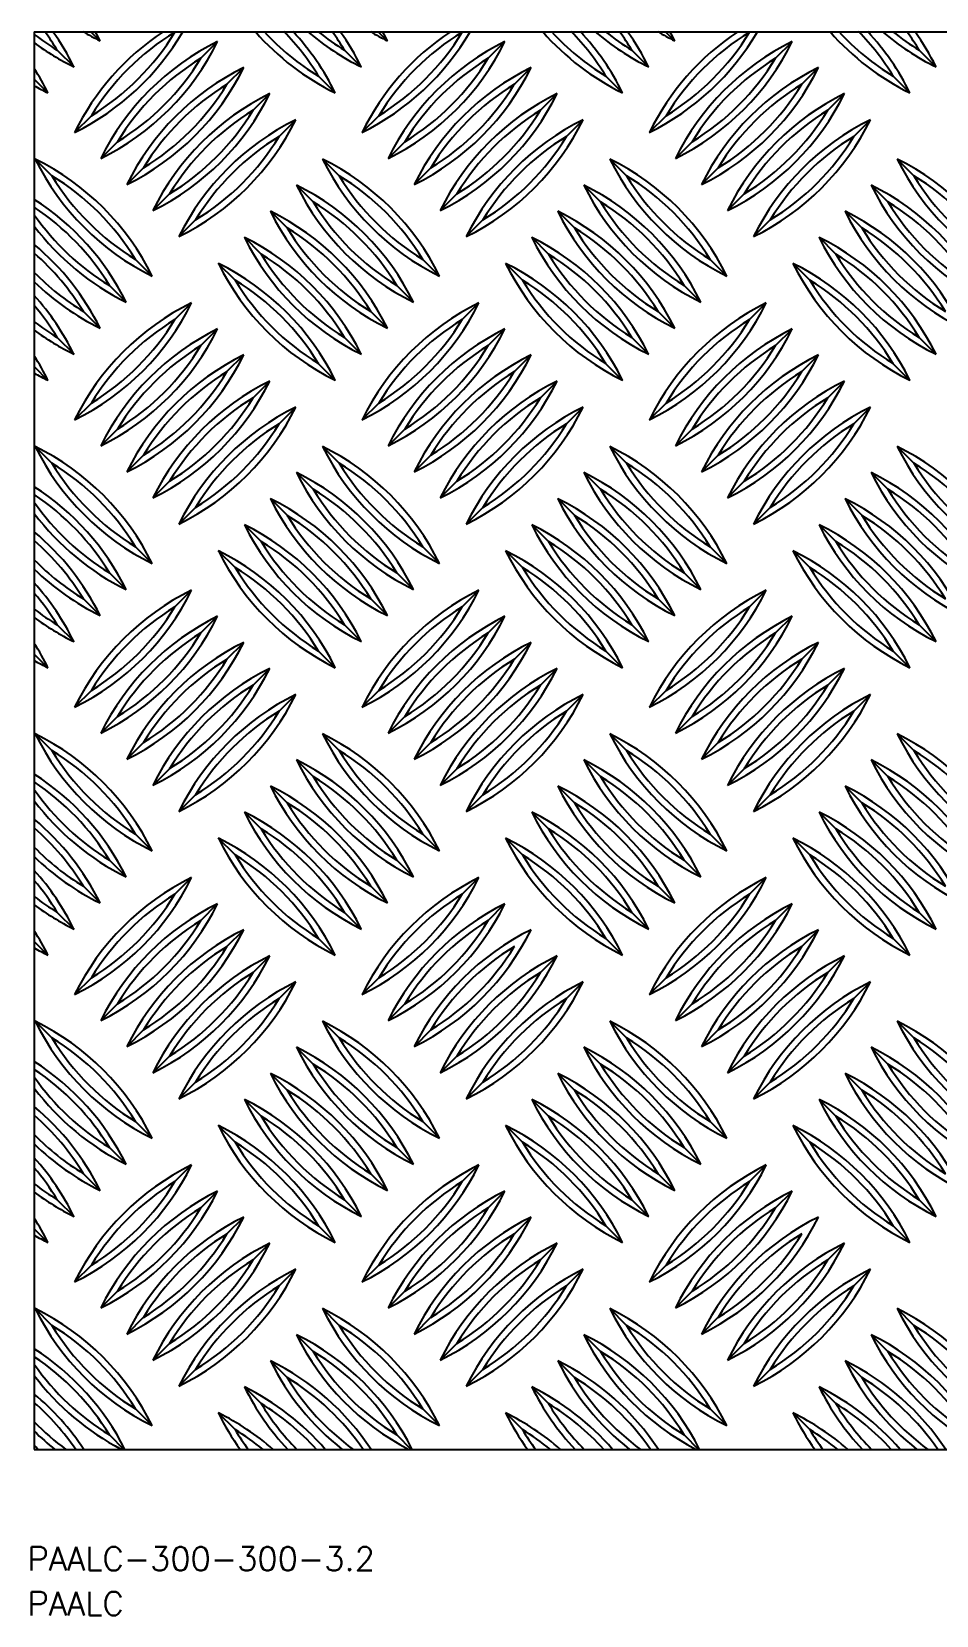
# Model space of a CAD drawing. Extents: x -1 to 434, y 80 to 415.
# Drawn here: x -0.6 to 190.9, y 79.7 to 414.8 of the extents above; entities that cross this region are included whole.
import ezdxf

# ---------------------------------------------------------------- set-up
doc = ezdxf.new("R2010")
doc.units = 0
doc.layers.get('0').update_dxf_attribs({"linetype": 'CONTINUOUS'})
doc.styles.get("Standard").update_dxf_attribs({"font": 'txt.shx', "bigfont": 'extfont2.shx'})

msp = doc.modelspace()

# ---------------------------------------------------------------- linework, layer by layer
at = {"color": 7, "linetype": 'CONTINUOUS'}
for p, q in [((-0.05, 414.77), (-0.05, 114.77)), ((-0.05, 414.77), (299.95, 414.77)), ((11.94, 414.77), (13.88, 412.83)), ((29.72, 414.67), (29.82, 414.77)), ((35.24, 409.16), (38.77, 412.69)), ((72.75, 414.77), (74.69, 412.83)), ((90.54, 414.67), (90.64, 414.77)), ((96.05, 409.16), (99.58, 412.69)), ((133.56, 414.77), (135.51, 412.83)), ((151.35, 414.67), (151.45, 414.77)), ((156.86, 409.16), (160.4, 412.69)), ((4.83, 410.85), (8.37, 407.32)), ((65.64, 410.85), (69.18, 407.32)), ((126.46, 410.85), (129.99, 407.32)), ((187.27, 410.85), (190.8, 407.32)), ((40.75, 403.64), (44.29, 407.18)), ((101.57, 403.64), (105.1, 407.18)), ((162.38, 403.64), (165.91, 407.18)), ((-0.05, 404.7), (2.85, 401.8)), ((60.13, 405.34), (63.66, 401.8)), ((120.94, 405.34), (124.47, 401.8)), ((181.75, 405.34), (185.29, 401.8)), ((46.27, 398.13), (49.8, 401.66)), ((107.08, 398.13), (110.62, 401.66)), ((167.89, 398.13), (171.43, 401.66)), ((12.04, 396.99), (8.51, 393.46)), ((51.79, 392.61), (55.32, 396.15)), ((72.85, 396.99), (69.32, 393.46)), ((112.6, 392.61), (116.13, 396.15)), ((133.67, 396.99), (130.13, 393.46)), ((173.41, 392.61), (176.94, 396.15)), ((17.56, 391.48), (14.02, 387.94)), ((78.37, 391.48), (74.84, 387.94)), ((139.18, 391.48), (135.65, 387.94)), ((3.7, 384.27), (0.17, 387.8)), ((23.07, 385.96), (19.54, 382.43)), ((64.51, 384.27), (60.98, 387.8)), ((83.89, 385.96), (80.35, 382.43)), ((125.32, 384.27), (121.79, 387.8)), ((144.7, 385.96), (141.16, 382.43)), ((186.13, 384.27), (182.6, 387.8)), ((59, 378.75), (55.46, 382.29)), ((119.81, 378.75), (116.27, 382.29)), ((180.62, 378.75), (177.08, 382.29)), ((28.59, 380.45), (25.06, 376.91)), ((89.4, 380.45), (85.87, 376.91)), ((150.21, 380.45), (146.68, 376.91)), ((53.48, 373.24), (49.95, 376.77)), ((114.29, 373.24), (110.76, 376.77)), ((175.1, 373.24), (171.57, 376.77)), ((34.1, 374.93), (30.57, 371.4)), ((94.92, 374.93), (91.38, 371.4)), ((155.73, 374.93), (152.19, 371.4)), ((47.96, 367.72), (44.43, 371.26)), ((108.78, 367.72), (105.24, 371.26)), ((169.59, 367.72), (166.05, 371.26)), ((21.38, 366.59), (24.91, 363.05)), ((42.45, 362.21), (38.91, 365.74)), ((82.19, 366.59), (85.73, 363.05)), ((103.26, 362.21), (99.73, 365.74)), ((143, 366.59), (146.54, 363.05)), ((164.07, 362.21), (160.54, 365.74)), ((15.86, 361.07), (19.4, 357.54)), ((76.68, 361.07), (80.21, 357.54)), ((137.49, 361.07), (141.02, 357.54)), ((10.35, 355.56), (13.88, 352.02)), ((29.72, 353.86), (33.26, 357.4)), ((71.16, 355.56), (74.69, 352.02)), ((90.54, 353.86), (94.07, 357.4)), ((131.97, 355.56), (135.51, 352.02)), ((151.35, 353.86), (154.88, 357.4)), ((35.24, 348.35), (38.77, 351.88)), ((96.05, 348.35), (99.58, 351.88)), ((156.86, 348.35), (160.4, 351.88)), ((4.83, 350.04), (8.37, 346.51)), ((65.64, 350.04), (69.18, 346.51)), ((126.46, 350.04), (129.99, 346.51)), ((187.27, 350.04), (190.8, 346.51)), ((40.75, 342.83), (44.29, 346.36)), ((101.57, 342.83), (105.1, 346.36)), ((162.38, 342.83), (165.91, 346.36)), ((-0.05, 343.89), (2.85, 340.99)), ((60.13, 344.52), (63.66, 340.99)), ((120.94, 344.52), (124.47, 340.99)), ((181.75, 344.52), (185.29, 340.99)), ((46.27, 337.32), (49.8, 340.85)), ((107.08, 337.32), (110.62, 340.85)), ((167.89, 337.32), (171.43, 340.85)), ((12.04, 336.18), (8.51, 332.65)), ((51.79, 331.8), (55.32, 335.33)), ((72.85, 336.18), (69.32, 332.65)), ((112.6, 331.8), (116.13, 335.33)), ((133.67, 336.18), (130.13, 332.65)), ((173.41, 331.8), (176.94, 335.33)), ((17.56, 330.67), (14.02, 327.13)), ((78.37, 330.67), (74.84, 327.13)), ((139.18, 330.67), (135.65, 327.13)), ((3.7, 323.46), (0.17, 326.99)), ((23.07, 325.15), (19.54, 321.62)), ((64.51, 323.46), (60.98, 326.99)), ((83.89, 325.15), (80.35, 321.62)), ((125.32, 323.46), (121.79, 326.99)), ((144.7, 325.15), (141.16, 321.62)), ((186.13, 323.46), (182.6, 326.99)), ((28.59, 319.63), (25.06, 316.1)), ((59, 317.94), (55.46, 321.47)), ((89.4, 319.63), (85.87, 316.1)), ((119.81, 317.94), (116.27, 321.47)), ((150.21, 319.63), (146.68, 316.1)), ((180.62, 317.94), (177.08, 321.47)), ((53.48, 312.43), (49.95, 315.96)), ((114.29, 312.43), (110.76, 315.96)), ((175.1, 312.43), (171.57, 315.96)), ((34.1, 314.12), (30.57, 310.59)), ((94.92, 314.12), (91.38, 310.59)), ((155.73, 314.12), (152.19, 310.59)), ((47.96, 306.91), (44.43, 310.44)), ((108.78, 306.91), (105.24, 310.44)), ((169.59, 306.91), (166.05, 310.44)), ((21.38, 305.78), (24.91, 302.24)), ((82.19, 305.78), (85.73, 302.24)), ((143, 305.78), (146.54, 302.24)), ((42.45, 301.39), (38.91, 304.93)), ((103.26, 301.39), (99.73, 304.93)), ((164.07, 301.39), (160.54, 304.93)), ((15.86, 300.26), (19.4, 296.73)), ((76.68, 300.26), (80.21, 296.73)), ((137.49, 300.26), (141.02, 296.73)), ((29.72, 293.05), (33.26, 296.58)), ((90.54, 293.05), (94.07, 296.58)), ((151.35, 293.05), (154.88, 296.58)), ((10.35, 294.74), (13.88, 291.21)), ((71.16, 294.74), (74.69, 291.21)), ((131.97, 294.74), (135.51, 291.21)), ((4.83, 289.23), (8.37, 285.7)), ((35.24, 287.54), (38.77, 291.07)), ((65.64, 289.23), (69.18, 285.7)), ((96.05, 287.54), (99.58, 291.07)), ((126.46, 289.23), (129.99, 285.7)), ((156.86, 287.54), (160.4, 291.07)), ((187.27, 289.23), (190.8, 285.7)), ((40.75, 282.02), (44.29, 285.55)), ((101.57, 282.02), (105.1, 285.55)), ((162.38, 282.02), (165.91, 285.55)), ((-0.05, 283.08), (2.85, 280.18)), ((60.13, 283.71), (63.66, 280.18)), ((120.94, 283.71), (124.47, 280.18)), ((181.75, 283.71), (185.29, 280.18)), ((46.27, 276.5), (49.8, 280.04)), ((107.08, 276.5), (110.62, 280.04)), ((167.89, 276.5), (171.43, 280.04)), ((12.04, 275.37), (8.51, 271.84)), ((72.85, 275.37), (69.32, 271.84)), ((133.67, 275.37), (130.13, 271.84)), ((51.79, 270.99), (55.32, 274.52)), ((112.6, 270.99), (116.13, 274.52)), ((173.41, 270.99), (176.94, 274.52)), ((17.56, 269.85), (14.02, 266.32)), ((78.37, 269.85), (74.84, 266.32)), ((139.18, 269.85), (135.65, 266.32)), ((3.7, 262.65), (0.17, 266.18)), ((64.51, 262.65), (60.98, 266.18)), ((125.32, 262.65), (121.79, 266.18)), ((186.13, 262.65), (182.6, 266.18)), ((23.07, 264.34), (19.54, 260.8)), ((83.89, 264.34), (80.35, 260.8)), ((144.7, 264.34), (141.16, 260.8)), ((28.59, 258.82), (25.06, 255.29)), ((59, 257.13), (55.46, 260.66)), ((89.4, 258.82), (85.87, 255.29)), ((119.81, 257.13), (116.27, 260.66)), ((150.21, 258.82), (146.68, 255.29)), ((180.62, 257.13), (177.08, 260.66)), ((53.48, 251.61), (49.95, 255.15)), ((114.29, 251.61), (110.76, 255.15)), ((175.1, 251.61), (171.57, 255.15)), ((34.1, 253.31), (30.57, 249.77)), ((94.92, 253.31), (91.38, 249.77)), ((155.73, 253.31), (152.19, 249.77)), ((47.96, 246.1), (44.43, 249.63)), ((108.78, 246.1), (105.24, 249.63)), ((169.59, 246.1), (166.05, 249.63)), ((21.38, 244.96), (24.91, 241.43)), ((82.19, 244.96), (85.73, 241.43)), ((143, 244.96), (146.54, 241.43)), ((42.45, 240.58), (38.91, 244.12)), ((103.26, 240.58), (99.73, 244.12)), ((164.07, 240.58), (160.54, 244.12)), ((15.86, 239.45), (19.4, 235.91)), ((76.68, 239.45), (80.21, 235.91)), ((137.49, 239.45), (141.02, 235.91)), ((29.72, 232.24), (33.26, 235.77)), ((90.54, 232.24), (94.07, 235.77)), ((151.35, 232.24), (154.88, 235.77)), ((10.35, 233.93), (13.88, 230.4)), ((71.16, 233.93), (74.69, 230.4)), ((131.97, 233.93), (135.51, 230.4)), ((4.83, 228.42), (8.37, 224.88)), ((35.24, 226.72), (38.77, 230.26)), ((65.64, 228.42), (69.18, 224.88)), ((96.05, 226.72), (99.58, 230.26)), ((126.46, 228.42), (129.99, 224.88)), ((156.86, 226.72), (160.4, 230.26)), ((187.27, 228.42), (190.8, 224.88)), ((40.75, 221.21), (44.29, 224.74)), ((162.38, 221.21), (165.91, 224.74)), ((-0.05, 222.27), (2.85, 219.37)), ((60.13, 222.9), (63.66, 219.37)), ((120.94, 222.9), (124.47, 219.37)), ((181.75, 222.9), (185.29, 219.37)), ((46.27, 215.69), (49.8, 219.23)), ((107.08, 215.69), (110.62, 219.23)), ((167.89, 215.69), (171.43, 219.23)), ((12.04, 214.56), (8.51, 211.02)), ((72.85, 214.56), (69.32, 211.02)), ((133.67, 214.56), (130.13, 211.02)), ((51.79, 210.18), (55.32, 213.71)), ((112.6, 210.18), (116.13, 213.71)), ((173.41, 210.18), (176.94, 213.71)), ((17.56, 209.04), (14.02, 205.51)), ((78.37, 209.04), (74.84, 205.51)), ((139.18, 209.04), (135.65, 205.51)), ((3.7, 201.83), (0.17, 205.37)), ((64.51, 201.83), (60.98, 205.37)), ((125.32, 201.83), (121.79, 205.37)), ((186.13, 201.83), (182.6, 205.37)), ((23.07, 203.53), (19.54, 199.99)), ((83.89, 203.53), (80.35, 199.99)), ((144.7, 203.53), (141.16, 199.99)), ((28.59, 198.01), (25.06, 194.48)), ((59, 196.32), (55.46, 199.85)), ((89.4, 198.01), (85.87, 194.48)), ((119.81, 196.32), (116.27, 199.85)), ((150.21, 198.01), (146.68, 194.48)), ((180.62, 196.32), (177.08, 199.85)), ((34.1, 192.5), (30.57, 188.96)), ((53.48, 190.8), (49.95, 194.34)), ((94.92, 192.5), (91.38, 188.96)), ((114.29, 190.8), (110.76, 194.34)), ((155.73, 192.5), (152.19, 188.96)), ((175.1, 190.8), (171.57, 194.34)), ((47.96, 185.29), (44.43, 188.82)), ((108.78, 185.29), (105.24, 188.82)), ((169.59, 185.29), (166.05, 188.82)), ((21.38, 184.15), (24.91, 180.62)), ((42.45, 179.77), (38.91, 183.31)), ((82.19, 184.15), (85.73, 180.62)), ((103.26, 179.77), (99.73, 183.31)), ((143, 184.15), (146.54, 180.62)), ((164.07, 179.77), (160.54, 183.31)), ((15.86, 178.64), (19.4, 175.1)), ((76.68, 178.64), (80.21, 175.1)), ((137.49, 178.64), (141.02, 175.1)), ((29.72, 171.43), (33.26, 174.96)), ((90.54, 171.43), (94.07, 174.96)), ((151.35, 171.43), (154.88, 174.96)), ((10.35, 173.12), (13.88, 169.59)), ((71.16, 173.12), (74.69, 169.59)), ((131.97, 173.12), (135.51, 169.59)), ((4.83, 167.61), (8.37, 164.07)), ((35.24, 165.91), (38.77, 169.45)), ((65.64, 167.61), (69.18, 164.07)), ((96.05, 165.91), (99.58, 169.45)), ((126.46, 167.61), (129.99, 164.07)), ((156.86, 165.91), (160.4, 169.45)), ((187.27, 167.61), (190.8, 164.07)), ((-0.05, 161.46), (2.85, 158.56)), ((40.75, 160.4), (44.29, 163.93)), ((60.13, 162.09), (63.66, 158.56)), ((101.57, 160.4), (105.1, 163.93)), ((120.94, 162.09), (124.47, 158.56)), ((181.75, 162.09), (185.29, 158.56)), ((46.27, 154.88), (49.8, 158.42)), ((107.08, 154.88), (110.62, 158.42)), ((167.89, 154.88), (171.43, 158.42)), ((12.04, 153.75), (8.51, 150.21)), ((51.79, 149.37), (55.32, 152.9)), ((72.85, 153.75), (69.32, 150.21)), ((112.6, 149.37), (116.13, 152.9)), ((133.67, 153.75), (130.13, 150.21)), ((173.41, 149.37), (176.94, 152.9)), ((17.56, 148.23), (14.02, 144.7)), ((78.37, 148.23), (74.84, 144.7)), ((139.18, 148.23), (135.65, 144.7)), ((3.7, 141.02), (0.17, 144.56)), ((64.51, 141.02), (60.98, 144.56)), ((125.32, 141.02), (121.79, 144.56)), ((186.13, 141.02), (182.6, 144.56)), ((23.07, 142.72), (19.54, 139.18)), ((83.89, 142.72), (80.35, 139.18)), ((144.7, 142.72), (141.16, 139.18)), ((59, 135.51), (55.46, 139.04)), ((119.81, 135.51), (116.27, 139.04)), ((180.62, 135.51), (177.08, 139.04)), ((28.59, 137.2), (25.06, 133.67)), ((89.4, 137.2), (85.87, 133.67)), ((150.21, 137.2), (146.68, 133.67)), ((34.1, 131.69), (30.57, 128.15)), ((53.48, 129.99), (49.95, 133.53)), ((94.92, 131.69), (91.38, 128.15)), ((114.29, 129.99), (110.76, 133.53)), ((155.73, 131.69), (152.19, 128.15)), ((175.1, 129.99), (171.57, 133.53)), ((47.96, 124.48), (44.43, 128.01)), ((108.78, 124.48), (105.24, 128.01)), ((169.59, 124.48), (166.05, 128.01)), ((21.38, 123.34), (24.91, 119.81)), ((42.45, 118.96), (38.91, 122.49)), ((82.19, 123.34), (85.73, 119.81)), ((103.26, 118.96), (99.73, 122.49)), ((143, 123.34), (146.54, 119.81)), ((164.07, 118.96), (160.54, 122.49)), ((15.86, 117.83), (18.92, 114.77)), ((76.68, 117.83), (79.73, 114.77)), ((137.49, 117.83), (140.54, 114.77)), ((-0.05, 114.77), (299.95, 114.77))]:
    msp.add_line(p, q, dxfattribs=at)
for centre, radius, start, end in [((32.3, 456), 52.85, 232.2584, 238.6832), ((32.3, 456), 54.25, 233.3943, 243.8184), ((-40.32, 383.38), 52.85, 31.3168, 36.4402), ((-40.32, 383.38), 54.25, 26.1816, 35.356), ((57.19, 369.52), 54.25, 123.4759, 153.8184), ((-15.43, 442.14), 54.25, 296.1816, 329.7019), ((37.82, 461.52), 54.25, 239.4997, 243.8184), ((57.19, 369.52), 52.85, 121.3168, 148.6832), ((-15.43, 442.14), 52.85, 301.3168, 328.6832), ((-34.8, 388.9), 54.25, 26.1816, 28.4891), ((62.71, 364.01), 54.25, 116.1816, 153.8184), ((-9.91, 436.63), 54.25, 296.1816, 333.8184), ((87.6, 450.49), 54.25, 221.1702, 243.8184), ((87.6, 450.49), 52.85, 222.5114, 238.6832), ((14.98, 377.87), 52.85, 31.3168, 44.294), ((14.98, 377.87), 54.25, 26.1816, 42.8686), ((93.12, 456), 54.25, 229.4609, 243.8184), ((93.12, 456), 52.85, 231.2691, 238.6832), ((20.49, 383.38), 52.85, 31.3168, 36.4402), ((20.49, 383.38), 54.25, 26.1816, 35.356), ((118.01, 369.52), 54.25, 123.4759, 153.8184), ((45.38, 442.14), 54.25, 296.1816, 329.7019), ((98.63, 461.52), 54.25, 239.4997, 243.8184), ((118.01, 369.52), 52.85, 121.3168, 148.6832), ((45.38, 442.14), 52.85, 301.3168, 328.6832), ((26.01, 388.9), 54.25, 26.1816, 28.4891), ((123.52, 364.01), 54.25, 116.1816, 153.8184), ((50.9, 436.63), 54.25, 296.1816, 333.8184), ((148.41, 450.49), 54.25, 221.1702, 243.8184), ((148.41, 450.49), 52.85, 222.5114, 238.6832), ((75.79, 377.87), 52.85, 31.3168, 44.294), ((75.79, 377.87), 54.25, 26.1816, 42.8686), ((153.93, 456), 54.25, 229.4609, 243.8184), ((153.93, 456), 52.85, 231.2691, 238.6832), ((81.3, 383.38), 52.85, 31.3168, 36.4402), ((81.3, 383.38), 54.25, 26.1816, 35.356), ((178.82, 369.52), 54.25, 123.4759, 153.8184), ((106.19, 442.14), 54.25, 296.1816, 329.7019), ((159.44, 461.52), 54.25, 239.4997, 243.8184), ((178.82, 369.52), 52.85, 121.3168, 148.6832), ((106.19, 442.14), 52.85, 301.3168, 328.6832), ((86.82, 388.9), 54.25, 26.1816, 28.4891), ((184.33, 364.01), 54.25, 116.1816, 153.8184), ((111.71, 436.63), 54.25, 296.1816, 333.8184), ((209.22, 450.49), 54.25, 221.1702, 243.8184), ((209.22, 450.49), 52.85, 222.5114, 238.6832), ((136.6, 377.87), 52.85, 31.3168, 44.294), ((136.6, 377.87), 54.25, 26.1816, 42.8686), ((214.74, 456), 54.25, 229.4609, 243.8184), ((214.74, 456), 52.85, 231.2691, 238.6832), ((142.12, 383.38), 52.85, 31.3168, 36.4402), ((142.12, 383.38), 54.25, 26.1816, 35.356), ((62.71, 364.01), 52.85, 121.3168, 148.6832), ((-9.91, 436.63), 52.85, 301.3168, 328.6832), ((123.52, 364.01), 52.85, 121.3168, 148.6832), ((50.9, 436.63), 52.85, 301.3168, 328.6832), ((184.33, 364.01), 52.85, 121.3168, 148.6832), ((111.71, 436.63), 52.85, 301.3168, 328.6832), ((-45.83, 377.87), 54.25, 26.1816, 32.4376), ((68.23, 358.49), 54.25, 116.1816, 153.8184), ((-4.4, 431.11), 54.25, 296.1816, 333.8184), ((129.04, 358.49), 54.25, 116.1816, 153.8184), ((56.41, 431.11), 54.25, 296.1816, 333.8184), ((189.85, 358.49), 54.25, 116.1816, 153.8184), ((117.23, 431.11), 54.25, 296.1816, 333.8184), ((26.79, 450.49), 54.25, 240.3539, 243.8184), ((68.23, 358.49), 52.85, 121.3168, 148.6832), ((-4.4, 431.11), 52.85, 301.3168, 328.6832), ((129.04, 358.49), 52.85, 121.3168, 148.6832), ((56.41, 431.11), 52.85, 301.3168, 328.6832), ((189.85, 358.49), 52.85, 121.3168, 148.6832), ((117.23, 431.11), 52.85, 301.3168, 328.6832), ((73.74, 352.98), 54.25, 116.1816, 153.8184), ((1.12, 425.6), 54.25, 296.1816, 333.8184), ((134.55, 352.98), 54.25, 116.1816, 153.8184), ((61.93, 425.6), 54.25, 296.1816, 333.8184), ((195.36, 352.98), 54.25, 116.1816, 153.8184), ((122.74, 425.6), 54.25, 296.1816, 333.8184), ((73.74, 352.98), 52.85, 121.3168, 148.6832), ((1.12, 425.6), 52.85, 301.3168, 328.6832), ((79.26, 347.46), 54.25, 116.1816, 153.8184), ((6.63, 420.08), 54.25, 296.1816, 333.8184), ((134.55, 352.98), 52.85, 121.3168, 148.6832), ((61.93, 425.6), 52.85, 301.3168, 328.6832), ((140.07, 347.46), 54.25, 116.1816, 153.8184), ((67.45, 420.08), 54.25, 296.1816, 333.8184), ((195.36, 352.98), 52.85, 121.3168, 148.6832), ((122.74, 425.6), 52.85, 301.3168, 328.6832), ((200.88, 347.46), 54.25, 116.1816, 153.8184), ((128.26, 420.08), 54.25, 296.1816, 333.8184), ((79.26, 347.46), 52.85, 121.3168, 148.6832), ((6.63, 420.08), 52.85, 301.3168, 328.6832), ((140.07, 347.46), 52.85, 121.3168, 148.6832), ((67.45, 420.08), 52.85, 301.3168, 328.6832), ((200.88, 347.46), 52.85, 121.3168, 148.6832), ((128.26, 420.08), 52.85, 301.3168, 328.6832), ((-23.77, 339.12), 54.25, 26.1816, 63.8184), ((48.85, 411.74), 54.25, 206.1816, 243.8184), ((37.04, 339.12), 54.25, 26.1816, 63.8184), ((109.66, 411.74), 54.25, 206.1816, 243.8184), ((97.85, 339.12), 54.25, 26.1816, 63.8184), ((170.47, 411.74), 54.25, 206.1816, 243.8184), ((158.66, 339.12), 54.25, 26.1816, 63.8184), ((231.28, 411.74), 54.25, 206.1816, 243.8184), ((-23.77, 339.12), 52.85, 31.3168, 58.6832), ((48.85, 411.74), 52.85, 211.3168, 238.6832), ((31.52, 333.6), 54.25, 26.1816, 63.8184), ((104.15, 406.22), 54.25, 206.1816, 243.8184), ((37.04, 339.12), 52.85, 31.3168, 58.6832), ((109.66, 411.74), 52.85, 211.3168, 238.6832), ((92.34, 333.6), 54.25, 26.1816, 63.8184), ((164.96, 406.22), 54.25, 206.1816, 243.8184), ((97.85, 339.12), 52.85, 31.3168, 58.6832), ((170.47, 411.74), 52.85, 211.3168, 238.6832), ((153.15, 333.6), 54.25, 26.1816, 63.8184), ((225.77, 406.22), 54.25, 206.1816, 243.8184), ((158.66, 339.12), 52.85, 31.3168, 58.6832), ((231.28, 411.74), 52.85, 211.3168, 238.6832), ((-29.29, 333.6), 54.25, 26.1816, 57.3855), ((31.52, 333.6), 52.85, 31.3168, 58.6832), ((104.15, 406.22), 52.85, 211.3168, 238.6832), ((92.34, 333.6), 52.85, 31.3168, 58.6832), ((164.96, 406.22), 52.85, 211.3168, 238.6832), ((153.15, 333.6), 52.85, 31.3168, 58.6832), ((225.77, 406.22), 52.85, 211.3168, 238.6832), ((-29.29, 333.6), 52.85, 31.3168, 56.4089), ((43.34, 406.22), 52.85, 214.8336, 238.6832), ((26.01, 328.08), 54.25, 26.1816, 63.8184), ((98.63, 400.71), 54.25, 206.1816, 243.8184), ((86.82, 328.08), 54.25, 26.1816, 63.8184), ((159.44, 400.71), 54.25, 206.1816, 243.8184), ((147.63, 328.08), 54.25, 26.1816, 63.8184), ((220.25, 400.71), 54.25, 206.1816, 243.8184), ((43.34, 406.22), 54.25, 216.9049, 243.8184), ((26.01, 328.08), 52.85, 31.3168, 58.6832), ((98.63, 400.71), 52.85, 211.3168, 238.6832), ((86.82, 328.08), 52.85, 31.3168, 58.6832), ((159.44, 400.71), 52.85, 211.3168, 238.6832), ((147.63, 328.08), 52.85, 31.3168, 58.6832), ((220.25, 400.71), 52.85, 211.3168, 238.6832), ((-34.8, 328.08), 54.25, 26.1816, 50.1598), ((20.49, 322.57), 54.25, 26.1816, 63.8184), ((93.12, 395.19), 54.25, 206.1816, 243.8184), ((81.3, 322.57), 54.25, 26.1816, 63.8184), ((153.93, 395.19), 54.25, 206.1816, 243.8184), ((142.12, 322.57), 54.25, 26.1816, 63.8184), ((214.74, 395.19), 54.25, 206.1816, 243.8184), ((-34.8, 328.08), 52.85, 31.3168, 48.8815), ((14.98, 317.05), 54.25, 26.1816, 63.8184), ((87.6, 389.68), 54.25, 206.1816, 243.8184), ((20.49, 322.57), 52.85, 31.3168, 58.6832), ((93.12, 395.19), 52.85, 211.3168, 238.6832), ((75.79, 317.05), 54.25, 26.1816, 63.8184), ((148.41, 389.68), 54.25, 206.1816, 243.8184), ((81.3, 322.57), 52.85, 31.3168, 58.6832), ((153.93, 395.19), 52.85, 211.3168, 238.6832), ((136.6, 317.05), 54.25, 26.1816, 63.8184), ((209.22, 389.68), 54.25, 206.1816, 243.8184), ((142.12, 322.57), 52.85, 31.3168, 58.6832), ((214.74, 395.19), 52.85, 211.3168, 238.6832), ((37.82, 400.71), 52.85, 224.2372, 238.6832), ((14.98, 317.05), 52.85, 31.3168, 58.6832), ((87.6, 389.68), 52.85, 211.3168, 238.6832), ((75.79, 317.05), 52.85, 31.3168, 58.6832), ((148.41, 389.68), 52.85, 211.3168, 238.6832), ((136.6, 317.05), 52.85, 31.3168, 58.6832), ((209.22, 389.68), 52.85, 211.3168, 238.6832), ((37.82, 400.71), 54.25, 225.7357, 243.8184), ((-40.32, 322.57), 54.25, 26.1816, 42.0713), ((-40.32, 322.57), 52.85, 31.3168, 40.3613), ((57.19, 308.71), 54.25, 116.1816, 153.8184), ((-15.43, 381.33), 54.25, 296.1816, 333.8184), ((118.01, 308.71), 54.25, 116.1816, 153.8184), ((45.38, 381.33), 54.25, 296.1816, 333.8184), ((178.82, 308.71), 54.25, 116.1816, 153.8184), ((106.19, 381.33), 54.25, 296.1816, 333.8184), ((32.3, 395.19), 52.85, 232.2584, 238.6832), ((57.19, 308.71), 52.85, 121.3168, 148.6832), ((-15.43, 381.33), 52.85, 301.3168, 328.6832), ((62.71, 303.19), 54.25, 116.1816, 153.8184), ((-9.91, 375.82), 54.25, 296.1816, 333.8184), ((118.01, 308.71), 52.85, 121.3168, 148.6832), ((45.38, 381.33), 52.85, 301.3168, 328.6832), ((123.52, 303.19), 54.25, 116.1816, 153.8184), ((50.9, 375.82), 54.25, 296.1816, 333.8184), ((178.82, 308.71), 52.85, 121.3168, 148.6832), ((106.19, 381.33), 52.85, 301.3168, 328.6832), ((184.33, 303.19), 54.25, 116.1816, 153.8184), ((111.71, 375.82), 54.25, 296.1816, 333.8184), ((32.3, 395.19), 54.25, 233.3943, 243.8184), ((-45.83, 317.05), 54.25, 26.1816, 32.4376), ((62.71, 303.19), 52.85, 121.3168, 148.6832), ((-9.91, 375.82), 52.85, 301.3168, 328.6832), ((68.23, 297.68), 54.25, 116.1816, 153.8184), ((-4.4, 370.3), 54.25, 296.1816, 333.8184), ((123.52, 303.19), 52.85, 121.3168, 148.6832), ((50.9, 375.82), 52.85, 301.3168, 328.6832), ((129.04, 297.68), 54.25, 116.1816, 153.8184), ((56.41, 370.3), 54.25, 296.1816, 333.8184), ((184.33, 303.19), 52.85, 121.3168, 148.6832), ((111.71, 375.82), 52.85, 301.3168, 328.6832), ((189.85, 297.68), 54.25, 116.1816, 153.8184), ((117.23, 370.3), 54.25, 296.1816, 333.8184), ((26.79, 389.68), 54.25, 240.3539, 243.8184), ((68.23, 297.68), 52.85, 121.3168, 148.6832), ((-4.4, 370.3), 52.85, 301.3168, 328.6832), ((129.04, 297.68), 52.85, 121.3168, 148.6832), ((56.41, 370.3), 52.85, 301.3168, 328.6832), ((189.85, 297.68), 52.85, 121.3168, 148.6832), ((117.23, 370.3), 52.85, 301.3168, 328.6832), ((73.74, 292.16), 54.25, 116.1816, 153.8184), ((1.12, 364.79), 54.25, 296.1816, 333.8184), ((134.55, 292.16), 54.25, 116.1816, 153.8184), ((61.93, 364.79), 54.25, 296.1816, 333.8184), ((195.36, 292.16), 54.25, 116.1816, 153.8184), ((122.74, 364.79), 54.25, 296.1816, 333.8184), ((73.74, 292.16), 52.85, 121.3168, 148.6832), ((1.12, 364.79), 52.85, 301.3168, 328.6832), ((79.26, 286.65), 54.25, 116.1816, 153.8184), ((6.63, 359.27), 54.25, 296.1816, 333.8184), ((134.55, 292.16), 52.85, 121.3168, 148.6832), ((61.93, 364.79), 52.85, 301.3168, 328.6832), ((140.07, 286.65), 54.25, 116.1816, 153.8184), ((67.45, 359.27), 54.25, 296.1816, 333.8184), ((195.36, 292.16), 52.85, 121.3168, 148.6832), ((122.74, 364.79), 52.85, 301.3168, 328.6832), ((200.88, 286.65), 54.25, 116.1816, 153.8184), ((128.26, 359.27), 54.25, 296.1816, 333.8184), ((79.26, 286.65), 52.85, 121.3168, 148.6832), ((6.63, 359.27), 52.85, 301.3168, 328.6832), ((140.07, 286.65), 52.85, 121.3168, 148.6832), ((67.45, 359.27), 52.85, 301.3168, 328.6832), ((200.88, 286.65), 52.85, 121.3168, 148.6832), ((128.26, 359.27), 52.85, 301.3168, 328.6832), ((-23.77, 278.3), 54.25, 26.1816, 63.8184), ((48.85, 350.93), 54.25, 206.1816, 243.8184), ((37.04, 278.3), 54.25, 26.1816, 63.8184), ((109.66, 350.93), 54.25, 206.1816, 243.8184), ((97.85, 278.3), 54.25, 26.1816, 63.8184), ((170.47, 350.93), 54.25, 206.1816, 243.8184), ((158.66, 278.3), 54.25, 26.1816, 63.8184), ((231.28, 350.93), 54.25, 206.1816, 243.8184), ((-23.77, 278.3), 52.85, 31.3168, 58.6832), ((48.85, 350.93), 52.85, 211.3168, 238.6832), ((37.04, 278.3), 52.85, 31.3168, 58.6832), ((109.66, 350.93), 52.85, 211.3168, 238.6832), ((97.85, 278.3), 52.85, 31.3168, 58.6832), ((170.47, 350.93), 52.85, 211.3168, 238.6832), ((158.66, 278.3), 52.85, 31.3168, 58.6832), ((231.28, 350.93), 52.85, 211.3168, 238.6832), ((-29.29, 272.79), 54.25, 26.1816, 57.3855), ((31.52, 272.79), 54.25, 26.1816, 63.8184), ((104.15, 345.41), 54.25, 206.1816, 243.8184), ((92.34, 272.79), 54.25, 26.1816, 63.8184), ((164.96, 345.41), 54.25, 206.1816, 243.8184), ((153.15, 272.79), 54.25, 26.1816, 63.8184), ((225.77, 345.41), 54.25, 206.1816, 243.8184), ((-29.29, 272.79), 52.85, 31.3168, 56.4089), ((43.34, 345.41), 52.85, 214.8336, 238.6832), ((26.01, 267.27), 54.25, 26.1816, 63.8184), ((98.63, 339.9), 54.25, 206.1816, 243.8184), ((31.52, 272.79), 52.85, 31.3168, 58.6832), ((104.15, 345.41), 52.85, 211.3168, 238.6832), ((86.82, 267.27), 54.25, 26.1816, 63.8184), ((159.44, 339.9), 54.25, 206.1816, 243.8184), ((92.34, 272.79), 52.85, 31.3168, 58.6832), ((164.96, 345.41), 52.85, 211.3168, 238.6832), ((147.63, 267.27), 54.25, 26.1816, 63.8184), ((220.25, 339.9), 54.25, 206.1816, 243.8184), ((153.15, 272.79), 52.85, 31.3168, 58.6832), ((225.77, 345.41), 52.85, 211.3168, 238.6832), ((43.34, 345.41), 54.25, 216.9049, 243.8184), ((26.01, 267.27), 52.85, 31.3168, 58.6832), ((98.63, 339.9), 52.85, 211.3168, 238.6832), ((86.82, 267.27), 52.85, 31.3168, 58.6832), ((159.44, 339.9), 52.85, 211.3168, 238.6832), ((147.63, 267.27), 52.85, 31.3168, 58.6832), ((220.25, 339.9), 52.85, 211.3168, 238.6832), ((-34.8, 267.27), 54.25, 26.1816, 50.1598), ((20.49, 261.76), 54.25, 26.1816, 63.8184), ((93.12, 334.38), 54.25, 206.1816, 243.8184), ((81.3, 261.76), 54.25, 26.1816, 63.8184), ((153.93, 334.38), 54.25, 206.1816, 243.8184), ((142.12, 261.76), 54.25, 26.1816, 63.8184), ((214.74, 334.38), 54.25, 206.1816, 243.8184), ((-34.8, 267.27), 52.85, 31.3168, 48.8815), ((20.49, 261.76), 52.85, 31.3168, 58.6832), ((93.12, 334.38), 52.85, 211.3168, 238.6832), ((81.3, 261.76), 52.85, 31.3168, 58.6832), ((153.93, 334.38), 52.85, 211.3168, 238.6832), ((142.12, 261.76), 52.85, 31.3168, 58.6832), ((214.74, 334.38), 52.85, 211.3168, 238.6832), ((37.82, 339.9), 52.85, 224.2372, 238.6832), ((14.98, 256.24), 54.25, 26.1816, 63.8184), ((87.6, 328.87), 54.25, 206.1816, 243.8184), ((75.79, 256.24), 54.25, 26.1816, 63.8184), ((148.41, 328.87), 54.25, 206.1816, 243.8184), ((136.6, 256.24), 54.25, 26.1816, 63.8184), ((209.22, 328.87), 54.25, 206.1816, 243.8184), ((37.82, 339.9), 54.25, 225.7357, 243.8184), ((14.98, 256.24), 52.85, 31.3168, 58.6832), ((87.6, 328.87), 52.85, 211.3168, 238.6832), ((75.79, 256.24), 52.85, 31.3168, 58.6832), ((148.41, 328.87), 52.85, 211.3168, 238.6832), ((136.6, 256.24), 52.85, 31.3168, 58.6832), ((209.22, 328.87), 52.85, 211.3168, 238.6832), ((-40.32, 261.76), 54.25, 26.1816, 42.0713), ((-40.32, 261.76), 52.85, 31.3168, 40.3613), ((57.19, 247.9), 54.25, 116.1816, 153.8184), ((-15.43, 320.52), 54.25, 296.1816, 333.8184), ((118.01, 247.9), 54.25, 116.1816, 153.8184), ((45.38, 320.52), 54.25, 296.1816, 333.8184), ((178.82, 247.9), 54.25, 116.1816, 153.8184), ((106.19, 320.52), 54.25, 296.1816, 333.8184), ((32.3, 334.38), 52.85, 232.2584, 238.6832), ((57.19, 247.9), 52.85, 121.3168, 148.6832), ((-15.43, 320.52), 52.85, 301.3168, 328.6832), ((118.01, 247.9), 52.85, 121.3168, 148.6832), ((45.38, 320.52), 52.85, 301.3168, 328.6832), ((178.82, 247.9), 52.85, 121.3168, 148.6832), ((106.19, 320.52), 52.85, 301.3168, 328.6832), ((32.3, 334.38), 54.25, 233.3943, 243.8184), ((62.71, 242.38), 54.25, 116.1816, 153.8184), ((-9.91, 315.01), 54.25, 296.1816, 333.8184), ((123.52, 242.38), 54.25, 116.1816, 153.8184), ((50.9, 315.01), 54.25, 296.1816, 333.8184), ((184.33, 242.38), 54.25, 116.1816, 153.8184), ((111.71, 315.01), 54.25, 296.1816, 333.8184), ((-45.83, 256.24), 54.25, 26.1816, 32.4376), ((62.71, 242.38), 52.85, 121.3168, 148.6832), ((-9.91, 315.01), 52.85, 301.3168, 328.6832), ((68.23, 236.87), 54.25, 116.1816, 153.8184), ((-4.4, 309.49), 54.25, 296.1816, 333.8184), ((123.52, 242.38), 52.85, 121.3168, 148.6832), ((50.9, 315.01), 52.85, 301.3168, 328.6832), ((129.04, 236.87), 54.25, 116.1816, 153.8184), ((56.41, 309.49), 54.25, 296.1816, 333.8184), ((184.33, 242.38), 52.85, 121.3168, 148.6832), ((111.71, 315.01), 52.85, 301.3168, 328.6832), ((189.85, 236.87), 54.25, 116.1816, 153.8184), ((117.23, 309.49), 54.25, 296.1816, 333.8184), ((26.79, 328.87), 54.25, 240.3539, 243.8184), ((68.23, 236.87), 52.85, 121.3168, 148.6832), ((-4.4, 309.49), 52.85, 301.3168, 328.6832), ((129.04, 236.87), 52.85, 121.3168, 148.6832), ((56.41, 309.49), 52.85, 301.3168, 328.6832), ((189.85, 236.87), 52.85, 121.3168, 148.6832), ((117.23, 309.49), 52.85, 301.3168, 328.6832), ((73.74, 231.35), 54.25, 116.1816, 153.8184), ((1.12, 303.98), 54.25, 296.1816, 333.8184), ((134.55, 231.35), 54.25, 116.1816, 153.8184), ((61.93, 303.98), 54.25, 296.1816, 333.8184), ((195.36, 231.35), 54.25, 116.1816, 153.8184), ((122.74, 303.98), 54.25, 296.1816, 333.8184), ((73.74, 231.35), 52.85, 121.3168, 148.6832), ((1.12, 303.98), 52.85, 301.3168, 328.6832), ((134.55, 231.35), 52.85, 121.3168, 148.6832), ((61.93, 303.98), 52.85, 301.3168, 328.6832), ((195.36, 231.35), 52.85, 121.3168, 148.6832), ((122.74, 303.98), 52.85, 301.3168, 328.6832), ((79.26, 225.84), 54.25, 116.1816, 153.8184), ((6.63, 298.46), 54.25, 296.1816, 333.8184), ((140.07, 225.84), 54.25, 116.1816, 153.8184), ((67.45, 298.46), 54.25, 296.1816, 333.8184), ((200.88, 225.84), 54.25, 116.1816, 153.8184), ((128.26, 298.46), 54.25, 296.1816, 333.8184), ((79.26, 225.84), 52.85, 121.3168, 148.6832), ((6.63, 298.46), 52.85, 301.3168, 328.6832), ((140.07, 225.84), 52.85, 121.3168, 148.6832), ((67.45, 298.46), 52.85, 301.3168, 328.6832), ((200.88, 225.84), 52.85, 121.3168, 148.6832), ((128.26, 298.46), 52.85, 301.3168, 328.6832), ((-23.77, 217.49), 54.25, 26.1816, 63.8184), ((48.85, 290.12), 54.25, 206.1816, 243.8184), ((37.04, 217.49), 54.25, 26.1816, 63.8184), ((109.66, 290.12), 54.25, 206.1816, 243.8184), ((97.85, 217.49), 54.25, 26.1816, 63.8184), ((170.47, 290.12), 54.25, 206.1816, 243.8184), ((158.66, 217.49), 54.25, 26.1816, 63.8184), ((231.28, 290.12), 54.25, 206.1816, 243.8184), ((-23.77, 217.49), 52.85, 31.3168, 58.6832), ((48.85, 290.12), 52.85, 211.3168, 238.6832), ((37.04, 217.49), 52.85, 31.3168, 58.6832), ((109.66, 290.12), 52.85, 211.3168, 238.6832), ((97.85, 217.49), 52.85, 31.3168, 58.6832), ((170.47, 290.12), 52.85, 211.3168, 238.6832), ((158.66, 217.49), 52.85, 31.3168, 58.6832), ((231.28, 290.12), 52.85, 211.3168, 238.6832), ((31.52, 211.98), 54.25, 26.1816, 63.8184), ((104.15, 284.6), 54.25, 206.1816, 243.8184), ((92.34, 211.98), 54.25, 26.1816, 63.8184), ((164.96, 284.6), 54.25, 206.1816, 243.8184), ((153.15, 211.98), 54.25, 26.1816, 63.8184), ((225.77, 284.6), 54.25, 206.1816, 243.8184), ((-29.29, 211.98), 54.25, 26.1816, 57.3855), ((-29.29, 211.98), 52.85, 31.3168, 56.4089), ((26.01, 206.46), 54.25, 26.1816, 63.8184), ((98.63, 279.08), 54.25, 206.1816, 243.8184), ((31.52, 211.98), 52.85, 31.3168, 58.6832), ((104.15, 284.6), 52.85, 211.3168, 238.6832), ((86.82, 206.46), 54.25, 26.1816, 63.8184), ((159.44, 279.08), 54.25, 206.1816, 243.8184), ((92.34, 211.98), 52.85, 31.3168, 58.6832), ((164.96, 284.6), 52.85, 211.3168, 238.6832), ((147.63, 206.46), 54.25, 26.1816, 63.8184), ((220.25, 279.08), 54.25, 206.1816, 243.8184), ((153.15, 211.98), 52.85, 31.3168, 58.6832), ((225.77, 284.6), 52.85, 211.3168, 238.6832), ((43.34, 284.6), 52.85, 214.8336, 238.6832), ((43.34, 284.6), 54.25, 216.9049, 243.8184), ((26.01, 206.46), 52.85, 31.3168, 58.6832), ((98.63, 279.08), 52.85, 211.3168, 238.6832), ((86.82, 206.46), 52.85, 31.3168, 58.6832), ((159.44, 279.08), 52.85, 211.3168, 238.6832), ((147.63, 206.46), 52.85, 31.3168, 58.6832), ((220.25, 279.08), 52.85, 211.3168, 238.6832), ((-34.8, 206.46), 54.25, 26.1816, 50.1598), ((20.49, 200.95), 54.25, 26.1816, 63.8184), ((93.12, 273.57), 54.25, 206.1816, 243.8184), ((81.3, 200.95), 54.25, 26.1816, 63.8184), ((153.93, 273.57), 54.25, 206.1816, 243.8184), ((142.12, 200.95), 54.25, 26.1816, 63.8184), ((214.74, 273.57), 54.25, 206.1816, 243.8184), ((-34.8, 206.46), 52.85, 31.3168, 48.8815), ((20.49, 200.95), 52.85, 31.3168, 58.6832), ((93.12, 273.57), 52.85, 211.3168, 238.6832), ((81.3, 200.95), 52.85, 31.3168, 58.6832), ((153.93, 273.57), 52.85, 211.3168, 238.6832), ((142.12, 200.95), 52.85, 31.3168, 58.6832), ((214.74, 273.57), 52.85, 211.3168, 238.6832), ((37.82, 279.08), 52.85, 224.2372, 238.6832), ((14.98, 195.43), 54.25, 26.1816, 63.8184), ((87.6, 268.05), 54.25, 206.1816, 243.8184), ((75.79, 195.43), 54.25, 26.1816, 63.8184), ((148.41, 268.05), 54.25, 206.1816, 243.8184), ((136.6, 195.43), 54.25, 26.1816, 63.8184), ((209.22, 268.05), 54.25, 206.1816, 243.8184), ((37.82, 279.08), 54.25, 225.7357, 243.8184), ((14.98, 195.43), 52.85, 31.3168, 58.6832), ((87.6, 268.05), 52.85, 211.3168, 238.6832), ((75.79, 195.43), 52.85, 31.3168, 58.6832), ((148.41, 268.05), 52.85, 211.3168, 238.6832), ((136.6, 195.43), 52.85, 31.3168, 58.6832), ((209.22, 268.05), 52.85, 211.3168, 238.6832), ((-40.32, 200.95), 54.25, 26.1816, 42.0713), ((-40.32, 200.95), 52.85, 31.3168, 40.3613), ((57.19, 187.09), 54.25, 116.1816, 153.8184), ((-15.43, 259.71), 54.25, 296.1816, 333.8184), ((118.01, 187.09), 54.25, 116.1816, 153.8184), ((45.38, 259.71), 54.25, 296.1816, 333.8184), ((178.82, 187.09), 54.25, 116.1816, 153.8184), ((106.19, 259.71), 54.25, 296.1816, 333.8184), ((32.3, 273.57), 52.85, 232.2584, 238.6832), ((57.19, 187.09), 52.85, 121.3168, 148.6832), ((-15.43, 259.71), 52.85, 301.3168, 328.6832), ((118.01, 187.09), 52.85, 121.3168, 148.6832), ((45.38, 259.71), 52.85, 301.3168, 328.6832), ((178.82, 187.09), 52.85, 121.3168, 148.6832), ((106.19, 259.71), 52.85, 301.3168, 328.6832), ((32.3, 273.57), 54.25, 233.3943, 243.8184), ((62.71, 181.57), 54.25, 116.1816, 153.8184), ((-9.91, 254.19), 54.25, 296.1816, 333.8184), ((123.52, 181.57), 54.25, 116.1816, 153.8184), ((50.9, 254.19), 54.25, 296.1816, 333.8184), ((184.33, 181.57), 54.25, 116.1816, 153.8184), ((111.71, 254.19), 54.25, 296.1816, 333.8184), ((-45.83, 195.43), 54.25, 26.1816, 32.4376), ((62.71, 181.57), 52.85, 121.3168, 148.6832), ((-9.91, 254.19), 52.85, 301.3168, 328.6832), ((68.23, 176.06), 54.25, 116.1816, 153.8184), ((-4.4, 248.68), 54.25, 296.1816, 333.8184), ((123.52, 181.57), 52.85, 121.3168, 148.6832), ((50.9, 254.19), 52.85, 301.3168, 328.6832), ((129.04, 176.06), 54.25, 116.1816, 153.8184), ((56.41, 248.68), 54.25, 296.1816, 333.8184), ((184.33, 181.57), 52.85, 121.3168, 148.6832), ((111.71, 254.19), 52.85, 301.3168, 328.6832), ((189.85, 176.06), 54.25, 116.1816, 153.8184), ((117.23, 248.68), 54.25, 296.1816, 333.8184), ((68.23, 176.06), 52.85, 121.3168, 148.6832), ((-4.4, 248.68), 52.85, 301.3168, 328.6832), ((129.04, 176.06), 52.85, 121.3168, 148.6832), ((56.41, 248.68), 52.85, 301.3168, 328.6832), ((189.85, 176.06), 52.85, 121.3168, 148.6832), ((117.23, 248.68), 52.85, 301.3168, 328.6832), ((26.79, 268.05), 54.25, 240.3539, 243.8184), ((73.74, 170.54), 54.25, 116.1816, 153.8184), ((1.12, 243.16), 54.25, 296.1816, 333.8184), ((134.55, 170.54), 54.25, 116.1816, 153.8184), ((61.93, 243.16), 54.25, 296.1816, 333.8184), ((195.36, 170.54), 54.25, 116.1816, 153.8184), ((122.74, 243.16), 54.25, 296.1816, 333.8184), ((73.74, 170.54), 52.85, 121.3168, 148.6832), ((1.12, 243.16), 52.85, 301.3168, 328.6832), ((134.55, 170.54), 52.85, 121.3168, 148.6832), ((61.93, 243.16), 52.85, 301.3168, 328.6832), ((195.36, 170.54), 52.85, 121.3168, 148.6832), ((122.74, 243.16), 52.85, 301.3168, 328.6832), ((79.26, 165.03), 54.25, 116.1816, 153.8184), ((6.63, 237.65), 54.25, 296.1816, 333.8184), ((140.07, 165.03), 54.25, 116.1816, 153.8184), ((67.45, 237.65), 54.25, 296.1816, 333.8184), ((200.88, 165.03), 54.25, 116.1816, 153.8184), ((128.26, 237.65), 54.25, 296.1816, 333.8184), ((79.26, 165.03), 52.85, 121.3168, 148.6832), ((6.63, 237.65), 52.85, 301.3168, 328.6832), ((140.07, 165.03), 52.85, 121.3168, 148.6832), ((67.45, 237.65), 52.85, 301.3168, 328.6832), ((200.88, 165.03), 52.85, 121.3168, 148.6832), ((128.26, 237.65), 52.85, 301.3168, 328.6832), ((-23.77, 156.68), 54.25, 26.1816, 63.8184), ((48.85, 229.3), 54.25, 206.1816, 243.8184), ((109.66, 229.3), 54.25, 206.1816, 243.8184), ((37.04, 156.68), 54.25, 26.1816, 63.8184), ((97.85, 156.68), 54.25, 26.1816, 63.8184), ((170.47, 229.3), 54.25, 206.1816, 243.8184), ((158.66, 156.68), 54.25, 26.1816, 63.8184), ((231.28, 229.3), 54.25, 206.1816, 243.8184), ((-23.77, 156.68), 52.85, 31.3168, 58.6832), ((48.85, 229.3), 52.85, 211.3168, 238.6832), ((109.66, 229.3), 52.85, 211.3168, 238.6832), ((37.04, 156.68), 52.85, 31.3168, 58.6832), ((97.85, 156.68), 52.85, 31.3168, 58.6832), ((170.47, 229.3), 52.85, 211.3168, 238.6832), ((158.66, 156.68), 52.85, 31.3168, 58.6832), ((231.28, 229.3), 52.85, 211.3168, 238.6832), ((104.15, 223.79), 54.25, 206.1816, 243.8184), ((31.52, 151.17), 54.25, 26.1816, 63.8184), ((92.34, 151.17), 54.25, 26.1816, 63.8184), ((164.96, 223.79), 54.25, 206.1816, 243.8184), ((153.15, 151.17), 54.25, 26.1816, 63.8184), ((225.77, 223.79), 54.25, 206.1816, 243.8184), ((-29.29, 151.17), 54.25, 26.1816, 57.3855), ((-29.29, 151.17), 52.85, 31.3168, 56.4089), ((104.15, 223.79), 52.85, 211.3168, 238.6832), ((31.52, 151.17), 52.85, 31.3168, 58.6832), ((92.34, 151.17), 52.85, 31.3168, 58.6832), ((164.96, 223.79), 52.85, 211.3168, 238.6832), ((153.15, 151.17), 52.85, 31.3168, 58.6832), ((225.77, 223.79), 52.85, 211.3168, 238.6832), ((43.34, 223.79), 52.85, 214.8336, 238.6832), ((43.34, 223.79), 54.25, 216.9049, 243.8184), ((98.63, 218.27), 54.25, 206.1816, 243.8184), ((26.01, 145.65), 54.25, 26.1816, 63.8184), ((86.82, 145.65), 54.25, 26.1816, 63.8184), ((159.44, 218.27), 54.25, 206.1816, 243.8184), ((147.63, 145.65), 54.25, 26.1816, 63.8184), ((220.25, 218.27), 54.25, 206.1816, 243.8184), ((93.12, 212.76), 54.25, 206.1816, 243.8184), ((20.49, 140.14), 54.25, 26.1816, 63.8184), ((98.63, 218.27), 52.85, 211.3168, 238.6832), ((26.01, 145.65), 52.85, 31.3168, 58.6832), ((81.3, 140.14), 54.25, 26.1816, 63.8184), ((153.93, 212.76), 54.25, 206.1816, 243.8184), ((86.82, 145.65), 52.85, 31.3168, 58.6832), ((159.44, 218.27), 52.85, 211.3168, 238.6832), ((142.12, 140.14), 54.25, 26.1816, 63.8184), ((214.74, 212.76), 54.25, 206.1816, 243.8184), ((147.63, 145.65), 52.85, 31.3168, 58.6832), ((220.25, 218.27), 52.85, 211.3168, 238.6832), ((-34.8, 145.65), 54.25, 26.1816, 50.1598), ((-34.8, 145.65), 52.85, 31.3168, 48.8815), ((93.12, 212.76), 52.85, 211.3168, 238.6832), ((20.49, 140.14), 52.85, 31.3168, 58.6832), ((81.3, 140.14), 52.85, 31.3168, 58.6832), ((153.93, 212.76), 52.85, 211.3168, 238.6832), ((142.12, 140.14), 52.85, 31.3168, 58.6832), ((214.74, 212.76), 52.85, 211.3168, 238.6832), ((37.82, 218.27), 52.85, 224.2372, 238.6832), ((87.6, 207.24), 54.25, 206.1816, 243.8184), ((14.98, 134.62), 54.25, 26.1816, 63.8184), ((75.79, 134.62), 54.25, 26.1816, 63.8184), ((148.41, 207.24), 54.25, 206.1816, 243.8184), ((136.6, 134.62), 54.25, 26.1816, 63.8184), ((209.22, 207.24), 54.25, 206.1816, 243.8184), ((37.82, 218.27), 54.25, 225.7357, 243.8184), ((87.6, 207.24), 52.85, 211.3168, 238.6832), ((14.98, 134.62), 52.85, 31.3168, 58.6832), ((75.79, 134.62), 52.85, 31.3168, 58.6832), ((148.41, 207.24), 52.85, 211.3168, 238.6832), ((136.6, 134.62), 52.85, 31.3168, 58.6832), ((209.22, 207.24), 52.85, 211.3168, 238.6832), ((-40.32, 140.14), 54.25, 26.1816, 42.0713), ((-40.32, 140.14), 52.85, 31.3168, 40.3613), ((57.19, 126.28), 54.25, 116.1816, 153.8184), ((-15.43, 198.9), 54.25, 296.1816, 333.8184), ((118.01, 126.28), 54.25, 116.1816, 153.8184), ((45.38, 198.9), 54.25, 296.1816, 333.8184), ((178.82, 126.28), 54.25, 116.1816, 153.8184), ((106.19, 198.9), 54.25, 296.1816, 333.8184), ((32.3, 212.76), 52.85, 232.2584, 238.6832), ((57.19, 126.28), 52.85, 121.3168, 148.6832), ((-15.43, 198.9), 52.85, 301.3168, 328.6832), ((118.01, 126.28), 52.85, 121.3168, 148.6832), ((45.38, 198.9), 52.85, 301.3168, 328.6832), ((178.82, 126.28), 52.85, 121.3168, 148.6832), ((106.19, 198.9), 52.85, 301.3168, 328.6832), ((32.3, 212.76), 54.25, 233.3943, 243.8184), ((62.71, 120.76), 54.25, 116.1816, 153.8184), ((-9.91, 193.38), 54.25, 296.1816, 333.8184), ((123.52, 120.76), 54.25, 116.1816, 153.8184), ((50.9, 193.38), 54.25, 296.1816, 333.8184), ((184.33, 120.76), 54.25, 116.1816, 153.8184), ((111.71, 193.38), 54.25, 296.1816, 333.8184), ((62.71, 120.76), 52.85, 121.3168, 148.6832), ((-9.91, 193.38), 52.85, 301.3168, 328.6832), ((123.52, 120.76), 52.85, 121.3168, 148.6832), ((50.9, 193.38), 52.85, 301.3168, 328.6832), ((184.33, 120.76), 52.85, 121.3168, 148.6832), ((111.71, 193.38), 52.85, 301.3168, 328.6832), ((-45.83, 134.62), 54.25, 26.1816, 32.4376), ((68.23, 115.25), 54.25, 116.1816, 153.8184), ((-4.4, 187.87), 54.25, 296.1816, 333.8184), ((129.04, 115.25), 54.25, 116.1816, 153.8184), ((56.41, 187.87), 54.25, 296.1816, 333.8184), ((189.85, 115.25), 54.25, 116.1816, 153.8184), ((117.23, 187.87), 54.25, 296.1816, 333.8184), ((26.79, 207.24), 54.25, 240.3539, 243.8184), ((68.23, 115.25), 52.85, 121.3168, 148.6832), ((-4.4, 187.87), 52.85, 301.3168, 328.6832), ((73.74, 109.73), 54.25, 116.1816, 153.8184), ((1.12, 182.35), 54.25, 296.1816, 333.8184), ((129.04, 115.25), 52.85, 121.3168, 148.6832), ((56.41, 187.87), 52.85, 301.3168, 328.6832), ((134.55, 109.73), 54.25, 116.1816, 153.8184), ((61.93, 182.35), 54.25, 296.1816, 333.8184), ((189.85, 115.25), 52.85, 121.3168, 148.6832), ((117.23, 187.87), 52.85, 301.3168, 328.6832), ((195.36, 109.73), 54.25, 116.1816, 153.8184), ((122.74, 182.35), 54.25, 296.1816, 333.8184), ((73.74, 109.73), 52.85, 121.3168, 148.6832), ((1.12, 182.35), 52.85, 301.3168, 328.6832), ((134.55, 109.73), 52.85, 121.3168, 148.6832), ((61.93, 182.35), 52.85, 301.3168, 328.6832), ((195.36, 109.73), 52.85, 121.3168, 148.6832), ((122.74, 182.35), 52.85, 301.3168, 328.6832), ((79.26, 104.21), 54.25, 116.1816, 153.8184), ((6.63, 176.84), 54.25, 296.1816, 333.8184), ((140.07, 104.21), 54.25, 116.1816, 153.8184), ((67.45, 176.84), 54.25, 296.1816, 333.8184), ((200.88, 104.21), 54.25, 116.1816, 153.8184), ((128.26, 176.84), 54.25, 296.1816, 333.8184), ((79.26, 104.21), 52.85, 121.3168, 148.6832), ((6.63, 176.84), 52.85, 301.3168, 328.6832), ((140.07, 104.21), 52.85, 121.3168, 148.6832), ((67.45, 176.84), 52.85, 301.3168, 328.6832), ((200.88, 104.21), 52.85, 121.3168, 148.6832), ((128.26, 176.84), 52.85, 301.3168, 328.6832), ((48.85, 168.49), 54.25, 206.1816, 243.8184), ((-23.77, 95.87), 54.25, 26.1816, 63.8184), ((37.04, 95.87), 54.25, 26.1816, 63.8184), ((109.66, 168.49), 54.25, 206.1816, 243.8184), ((170.47, 168.49), 54.25, 206.1816, 243.8184), ((97.85, 95.87), 54.25, 26.1816, 63.8184), ((158.66, 95.87), 54.25, 26.1816, 63.8184), ((231.28, 168.49), 54.25, 206.1816, 243.8184), ((48.85, 168.49), 52.85, 211.3168, 238.6832), ((-23.77, 95.87), 52.85, 31.3168, 58.6832), ((37.04, 95.87), 52.85, 31.3168, 58.6832), ((109.66, 168.49), 52.85, 211.3168, 238.6832), ((170.47, 168.49), 52.85, 211.3168, 238.6832), ((97.85, 95.87), 52.85, 31.3168, 58.6832), ((158.66, 95.87), 52.85, 31.3168, 58.6832), ((231.28, 168.49), 52.85, 211.3168, 238.6832), ((31.52, 90.36), 54.25, 26.7494, 63.8184), ((104.15, 162.98), 54.25, 206.1816, 242.689), ((164.96, 162.98), 54.25, 206.1816, 242.689), ((92.34, 90.36), 54.25, 26.7494, 63.8184), ((153.15, 90.36), 54.25, 26.7494, 63.8184), ((225.77, 162.98), 54.25, 206.1816, 242.689), ((-29.29, 90.36), 54.25, 26.7494, 57.3855), ((-29.29, 90.36), 52.85, 31.3168, 56.4089), ((31.52, 90.36), 52.85, 31.3168, 58.6832), ((104.15, 162.98), 52.85, 211.3168, 238.6832), ((164.96, 162.98), 52.85, 211.3168, 238.6832), ((92.34, 90.36), 52.85, 31.3168, 58.6832), ((153.15, 90.36), 52.85, 31.3168, 58.6832), ((225.77, 162.98), 52.85, 211.3168, 238.6832), ((43.34, 162.98), 52.85, 214.8336, 238.6832), ((26.01, 84.84), 54.25, 33.4873, 63.8184), ((98.63, 157.46), 54.25, 206.1816, 231.8935), ((159.44, 157.46), 54.25, 206.1816, 231.8935), ((86.82, 84.84), 54.25, 33.4873, 63.8184), ((147.63, 84.84), 54.25, 33.4873, 63.8184), ((220.25, 157.46), 54.25, 206.1816, 231.8935), ((43.34, 162.98), 54.25, 216.9049, 242.689), ((20.49, 79.32), 54.25, 40.7997, 63.8184), ((93.12, 151.95), 54.25, 206.1816, 223.2514), ((26.01, 84.84), 52.85, 34.4973, 58.6832), ((98.63, 157.46), 52.85, 211.3168, 233.8726), ((153.93, 151.95), 54.25, 206.1816, 223.2514), ((81.3, 79.32), 54.25, 40.7997, 63.8184), ((159.44, 157.46), 52.85, 211.3168, 233.8726), ((86.82, 84.84), 52.85, 34.4973, 58.6832), ((142.12, 79.32), 54.25, 40.7997, 63.8184), ((214.74, 151.95), 54.25, 206.1816, 223.2514), ((147.63, 84.84), 52.85, 34.4973, 58.6832), ((220.25, 157.46), 52.85, 211.3168, 233.8726), ((-34.8, 84.84), 54.25, 33.4873, 50.1598), ((-34.8, 84.84), 52.85, 34.4973, 48.8815), ((20.49, 79.32), 52.85, 42.123, 58.6832), ((93.12, 151.95), 52.85, 211.3168, 224.6965), ((153.93, 151.95), 52.85, 211.3168, 224.6965), ((81.3, 79.32), 52.85, 42.123, 58.6832), ((142.12, 79.32), 52.85, 42.123, 58.6832), ((214.74, 151.95), 52.85, 211.3168, 224.6965), ((14.98, 73.81), 54.25, 49.0323, 63.8184), ((87.6, 146.43), 54.25, 206.1816, 215.6997), ((148.41, 146.43), 54.25, 206.1816, 215.6997), ((75.79, 73.81), 54.25, 49.0323, 63.8184), ((136.6, 73.81), 54.25, 49.0323, 63.8184), ((209.22, 146.43), 54.25, 206.1816, 215.6997), ((37.82, 157.46), 52.85, 224.2372, 233.8726), ((37.82, 157.46), 54.25, 225.7357, 231.8935), ((14.98, 73.81), 52.85, 50.8124, 58.6832), ((87.6, 146.43), 52.85, 211.3168, 216.798), ((148.41, 146.43), 52.85, 211.3168, 216.798), ((75.79, 73.81), 52.85, 50.8124, 58.6832), ((136.6, 73.81), 52.85, 50.8124, 58.6832), ((209.22, 146.43), 52.85, 211.3168, 216.798), ((-40.32, 79.32), 54.25, 40.7997, 42.0713)]:
    msp.add_arc(centre, radius, start, end, dxfattribs=at)

# ---------------------------------------------------------------- texts
for s, p in [('PAALC-300-300-3.2', (-1.45, 89.13)), ('PAALC', (-1.45, 79.66))]:
    msp.add_text(s, height=5).set_placement(p)

doc.saveas('drawing.dxf')
